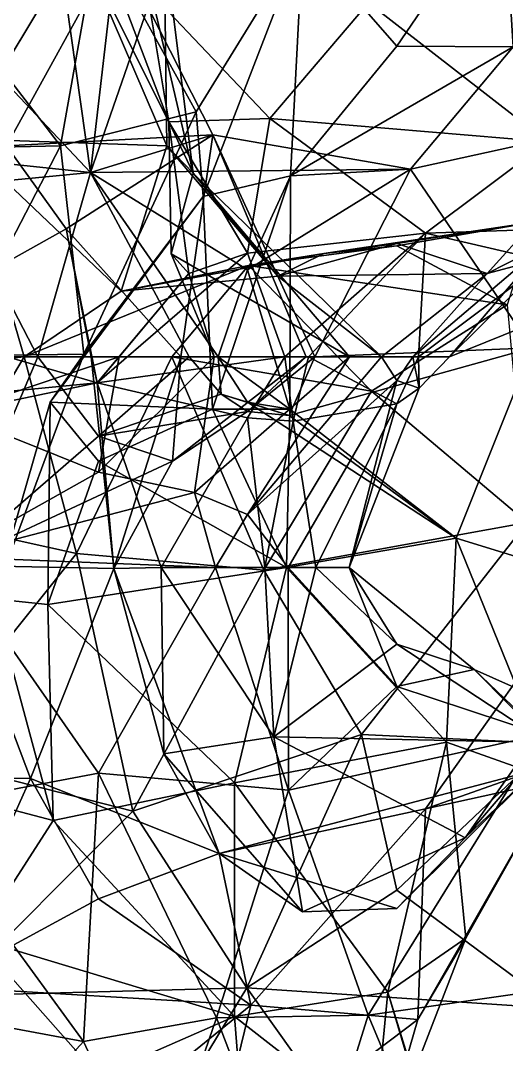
# Model space of a CAD drawing. Extents: x 290083 to 295691, y 4553739 to 4561622.
# Drawn here: x 291803.7 to 291844.8, y 4554162.7 to 4554249.2 of the extents above; entities that cross this region are included whole.
import ezdxf

# ---------------------------------------------------------------- set-up
doc = ezdxf.new("R2010")
doc.units = 0
doc.layers.add('Au_ppm_Pref_-_0_3', color=7, linetype='CONTINUOUS')

msp = doc.modelspace()

# ---------------------------------------------------------------- linework, layer by layer
at = {"layer": 'Au_ppm_Pref_-_0_3'}
for points in [[(291790.646, 4554242.494, 1841.191), (291795.855, 4554260.454, 1837.47), (291806.388, 4554259.466, 1842.173)], [(291813.657, 4554256.388, 1876.444), (291806.499, 4554260.194, 1870.887), (291816.248, 4554240.634, 1871.476)], [(291816.248, 4554240.634, 1871.476), (291806.499, 4554260.194, 1870.887), (291810.411, 4554256.093, 1864.831)], [(291844.524, 4554260.264, 1836.533), (291827.573, 4554256.13, 1834.382), (291835.513, 4554247.023, 1838.055)], [(291844.524, 4554260.264, 1836.533), (291835.513, 4554247.023, 1838.055), (291845.335, 4554246.987, 1842.674)], [(291844.524, 4554260.264, 1836.533), (291845.335, 4554246.987, 1842.674), (291855.739, 4554259.531, 1842.623)], [(291797.715, 4554248.99, 1844.65), (291790.646, 4554242.494, 1841.191), (291806.388, 4554259.466, 1842.173)], [(291797.715, 4554248.99, 1844.65), (291806.388, 4554259.466, 1842.173), (291809.653, 4554236.357, 1848.193)], [(291806.388, 4554259.466, 1842.173), (291817.366, 4554258.632, 1847.13), (291809.653, 4554236.357, 1848.193)], [(291809.653, 4554236.357, 1848.193), (291817.366, 4554258.632, 1847.13), (291811.881, 4554255.525, 1853.151)], [(291784.449, 4554256.578, 1888.477), (291808.698, 4554255.855, 1886.397), (291798.661, 4554239.203, 1889.827)], [(291795.596, 4554253.595, 1825.316), (291807.104, 4554238.611, 1824.886), (291810.284, 4554256.506, 1829.115)], [(291807.104, 4554238.611, 1824.886), (291818.562, 4554241.474, 1831.039), (291810.284, 4554256.506, 1829.115)], [(291827.573, 4554256.13, 1834.382), (291810.284, 4554256.506, 1829.115), (291818.562, 4554241.474, 1831.039)], [(291818.316, 4554236.297, 1878.55), (291815.861, 4554255.841, 1882.766), (291813.657, 4554256.388, 1876.444)], [(291813.657, 4554256.388, 1876.444), (291816.248, 4554240.634, 1871.476), (291818.316, 4554236.297, 1878.55)], [(291797.044, 4554253.104, 1859.681), (291802.548, 4554238.611, 1855.347), (291811.881, 4554255.525, 1853.151)], [(291816.078, 4554238.611, 1883.594), (291798.661, 4554239.203, 1889.827), (291808.698, 4554255.855, 1886.397)], [(291802.548, 4554238.611, 1855.347), (291819.977, 4554239.536, 1852.791), (291811.881, 4554255.525, 1853.151)], [(291816.078, 4554238.611, 1883.594), (291808.698, 4554255.855, 1886.397), (291815.861, 4554255.841, 1882.766)], [(291809.653, 4554236.357, 1848.193), (291811.881, 4554255.525, 1853.151), (291819.977, 4554239.536, 1852.791)], [(291824.798, 4554240.912, 1866.603), (291816.248, 4554240.634, 1871.476), (291810.411, 4554256.093, 1864.831)], [(291824.798, 4554240.912, 1866.603), (291810.411, 4554256.093, 1864.831), (291833.111, 4554250.697, 1864.17)], [(291816.078, 4554238.611, 1883.594), (291815.861, 4554255.841, 1882.766), (291818.316, 4554236.297, 1878.55)], [(291818.562, 4554241.474, 1831.039), (291819.155, 4554234.336, 1835.251), (291827.573, 4554256.13, 1834.382)], [(291819.155, 4554234.336, 1835.251), (291826.52, 4554236.075, 1840.369), (291827.573, 4554256.13, 1834.382)], [(291827.573, 4554256.13, 1834.382), (291826.52, 4554236.075, 1840.369), (291835.513, 4554247.023, 1838.055)], [(291833.111, 4554250.697, 1864.17), (291846.344, 4554255.008, 1857.415), (291848.218, 4554238.938, 1864.908)], [(291795.596, 4554253.595, 1825.316), (291785.433, 4554238.13, 1823.372), (291807.104, 4554238.611, 1824.886)], [(291833.111, 4554250.697, 1864.17), (291848.218, 4554238.938, 1864.908), (291824.798, 4554240.912, 1866.603)], [(291797.715, 4554248.99, 1844.65), (291809.653, 4554236.357, 1848.193), (291785.241, 4554238.92, 1847.246)], [(291845.335, 4554246.987, 1842.674), (291835.513, 4554247.023, 1838.055), (291826.52, 4554236.075, 1840.369)], [(291845.335, 4554246.987, 1842.674), (291826.52, 4554236.075, 1840.369), (291836.677, 4554236.638, 1846.771)], [(291856.159, 4554240.933, 1848.502), (291845.335, 4554246.987, 1842.674), (291836.677, 4554236.638, 1846.771)], [(291809.09, 4554221.02, 1829.599), (291818.562, 4554241.474, 1831.039), (291807.104, 4554238.611, 1824.886)], [(291819.155, 4554234.336, 1835.251), (291818.562, 4554241.474, 1831.039), (291809.09, 4554221.02, 1829.599)], [(291822.914, 4554229.546, 1867.97), (291816.248, 4554240.634, 1871.476), (291824.798, 4554240.912, 1866.603)], [(291822.914, 4554229.546, 1867.97), (291824.798, 4554240.912, 1866.603), (291837.93, 4554231.224, 1869.564)], [(291837.93, 4554231.224, 1869.564), (291824.798, 4554240.912, 1866.603), (291848.218, 4554238.938, 1864.908)], [(291846.937, 4554221.553, 1847.547), (291856.159, 4554240.933, 1848.502), (291836.677, 4554236.638, 1846.771)], [(291816.466, 4554229.493, 1876.827), (291816.248, 4554240.634, 1871.476), (291817.944, 4554227.821, 1870.887)], [(291816.466, 4554229.493, 1876.827), (291818.316, 4554236.297, 1878.55), (291816.248, 4554240.634, 1871.476)], [(291822.914, 4554229.546, 1867.97), (291817.944, 4554227.821, 1870.887), (291816.248, 4554240.634, 1871.476)], [(291785.239, 4554218.83, 1891.212), (291798.661, 4554239.203, 1889.827), (291804.033, 4554220.793, 1893.401)], [(291798.661, 4554239.203, 1889.827), (291816.078, 4554238.611, 1883.594), (291812.224, 4554226.321, 1889.648)], [(291804.033, 4554220.793, 1893.401), (291798.661, 4554239.203, 1889.827), (291812.224, 4554226.321, 1889.648)], [(291802.548, 4554238.611, 1855.347), (291807.6, 4554231.592, 1857.948), (291819.977, 4554239.536, 1852.791)], [(291817.277, 4554220.793, 1856.352), (291819.977, 4554239.536, 1852.791), (291807.6, 4554231.592, 1857.948)], [(291809.653, 4554236.357, 1848.193), (291819.977, 4554239.536, 1852.791), (291836.677, 4554236.638, 1846.771)], [(291817.277, 4554220.793, 1856.352), (291827.846, 4554220.793, 1853.069), (291819.977, 4554239.536, 1852.791)], [(291836.677, 4554236.638, 1846.771), (291819.977, 4554239.536, 1852.791), (291828.577, 4554220.793, 1849.8)], [(291828.577, 4554220.793, 1849.8), (291819.977, 4554239.536, 1852.791), (291827.846, 4554220.793, 1853.069)], [(291785.241, 4554238.92, 1847.246), (291809.653, 4554236.357, 1848.193), (291797.715, 4554235.213, 1851.937)], [(291797.92, 4554220.865, 1823.418), (291807.104, 4554238.611, 1824.886), (291785.433, 4554238.13, 1823.372)], [(291793.152, 4554223.517, 1859.922), (291807.6, 4554231.592, 1857.948), (291802.548, 4554238.611, 1855.347)], [(291809.09, 4554221.02, 1829.599), (291807.104, 4554238.611, 1824.886), (291797.92, 4554220.865, 1823.418)], [(291825.456, 4554227.589, 1883.833), (291812.224, 4554226.321, 1889.648), (291816.078, 4554238.611, 1883.594)], [(291818.316, 4554236.297, 1878.55), (291825.456, 4554227.589, 1883.833), (291816.078, 4554238.611, 1883.594)], [(291858.519, 4554231.904, 1872.09), (291837.93, 4554231.224, 1869.564), (291848.218, 4554238.938, 1864.908)], [(291836.677, 4554236.638, 1846.771), (291822.914, 4554228.138, 1844.682), (291809.653, 4554236.357, 1848.193)], [(291826.52, 4554236.075, 1840.369), (291822.914, 4554228.138, 1844.682), (291836.677, 4554236.638, 1846.771)], [(291836.677, 4554236.638, 1846.771), (291828.577, 4554220.793, 1849.8), (291846.937, 4554221.553, 1847.547)], [(291797.715, 4554235.213, 1851.937), (291809.653, 4554236.357, 1848.193), (291805.206, 4554220.793, 1850.661)], [(291817.979, 4554220.793, 1847.13), (291805.206, 4554220.793, 1850.661), (291809.653, 4554236.357, 1848.193)], [(291820.412, 4554220.793, 1845.951), (291809.653, 4554236.357, 1848.193), (291822.914, 4554228.138, 1844.682)], [(291820.412, 4554220.793, 1845.951), (291817.979, 4554220.793, 1847.13), (291809.653, 4554236.357, 1848.193)], [(291831.506, 4554220.793, 1876.827), (291818.316, 4554236.297, 1878.55), (291816.466, 4554229.493, 1876.827)], [(291834.211, 4554220.793, 1877.44), (291825.456, 4554227.589, 1883.833), (291818.316, 4554236.297, 1878.55)], [(291831.506, 4554220.793, 1876.827), (291834.211, 4554220.793, 1877.44), (291818.316, 4554236.297, 1878.55)], [(291819.155, 4554234.336, 1835.251), (291819.946, 4554216.36, 1838.128), (291826.52, 4554236.075, 1840.369)], [(291819.946, 4554216.36, 1838.128), (291826.475, 4554216.375, 1841.191), (291826.52, 4554236.075, 1840.369)], [(291826.475, 4554216.375, 1841.191), (291822.914, 4554228.138, 1844.682), (291826.52, 4554236.075, 1840.369)], [(291805.206, 4554220.793, 1850.661), (291786.431, 4554220.894, 1853.337), (291797.715, 4554235.213, 1851.937)], [(291806.254, 4554216.967, 1835.251), (291819.946, 4554216.36, 1838.128), (291819.155, 4554234.336, 1835.251)], [(291806.254, 4554216.967, 1835.251), (291819.155, 4554234.336, 1835.251), (291809.09, 4554221.02, 1829.599)], [(291847.061, 4554232.151, 1888.889), (291835.513, 4554230.152, 1891.825), (291829.351, 4554229.508, 1888.705)], [(291847.061, 4554232.151, 1888.889), (291829.351, 4554229.508, 1888.705), (291835.513, 4554230.347, 1885.521)], [(291847.061, 4554232.151, 1888.889), (291844.835, 4554225.179, 1896.471), (291835.513, 4554230.152, 1891.825)], [(291835.513, 4554230.347, 1885.521), (291843.144, 4554227.82, 1882.766), (291847.061, 4554232.151, 1888.889)], [(291843.144, 4554227.82, 1882.766), (291855.396, 4554231.095, 1882.766), (291847.061, 4554232.151, 1888.889)], [(291807.6, 4554231.592, 1857.948), (291793.152, 4554223.517, 1859.922), (291810.214, 4554218.596, 1864.449)], [(291807.6, 4554231.592, 1857.948), (291810.214, 4554218.596, 1864.449), (291809.695, 4554220.793, 1859.009)], [(291809.695, 4554220.793, 1859.009), (291817.277, 4554220.793, 1856.352), (291807.6, 4554231.592, 1857.948)], [(291822.914, 4554229.546, 1867.97), (291837.93, 4554231.224, 1869.564), (291826.048, 4554220.793, 1869.41)], [(291828.06, 4554220.793, 1870.887), (291826.048, 4554220.793, 1869.41), (291837.93, 4554231.224, 1869.564)], [(291837.326, 4554220.793, 1875.972), (291828.06, 4554220.793, 1870.887), (291837.93, 4554231.224, 1869.564)], [(291837.326, 4554220.793, 1875.972), (291837.93, 4554231.224, 1869.564), (291848.112, 4554228.856, 1873.575)], [(291837.93, 4554231.224, 1869.564), (291858.519, 4554231.904, 1872.09), (291848.112, 4554228.856, 1873.575)], [(291825.456, 4554227.589, 1883.833), (291843.144, 4554227.82, 1882.766), (291835.513, 4554230.347, 1885.521)], [(291829.351, 4554229.508, 1888.705), (291825.456, 4554227.589, 1883.833), (291835.513, 4554230.347, 1885.521)], [(291839.961, 4554220.793, 1876.827), (291848.112, 4554230.362, 1879.576), (291836.86, 4554220.793, 1877.462)], [(291836.86, 4554220.793, 1877.462), (291848.112, 4554230.362, 1879.576), (291843.144, 4554227.82, 1882.766)], [(291839.961, 4554220.793, 1876.827), (291858.234, 4554228.159, 1878.114), (291848.112, 4554230.362, 1879.576)], [(291855.396, 4554231.095, 1882.766), (291843.144, 4554227.82, 1882.766), (291848.112, 4554230.362, 1879.576)], [(291817.944, 4554227.821, 1870.887), (291822.914, 4554229.546, 1867.97), (291810.214, 4554218.596, 1864.449)], [(291822.914, 4554229.546, 1867.97), (291826.048, 4554220.793, 1869.41), (291810.214, 4554218.596, 1864.449)], [(291822.975, 4554228.491, 1894.569), (291812.224, 4554226.321, 1889.648), (291829.351, 4554229.508, 1888.705)], [(291825.456, 4554227.589, 1883.833), (291829.351, 4554229.508, 1888.705), (291812.224, 4554226.321, 1889.648)], [(291831.506, 4554220.793, 1876.827), (291816.466, 4554229.493, 1876.827), (291820.091, 4554220.793, 1872.218)], [(291816.466, 4554229.493, 1876.827), (291817.944, 4554227.821, 1870.887), (291820.091, 4554220.793, 1872.218)], [(291844.835, 4554225.179, 1896.471), (291822.975, 4554228.491, 1894.569), (291835.513, 4554230.152, 1891.825)], [(291835.513, 4554230.152, 1891.825), (291822.975, 4554228.491, 1894.569), (291829.351, 4554229.508, 1888.705)], [(291839.961, 4554220.793, 1876.827), (291837.326, 4554220.793, 1875.972), (291848.112, 4554228.856, 1873.575)], [(291839.961, 4554220.793, 1876.827), (291848.112, 4554228.856, 1873.575), (291858.234, 4554228.159, 1878.114)], [(291816.521, 4554220.793, 1897.658), (291804.033, 4554220.793, 1893.401), (291822.975, 4554228.491, 1894.569)], [(291812.224, 4554226.321, 1889.648), (291822.975, 4554228.491, 1894.569), (291804.033, 4554220.793, 1893.401)], [(291817.944, 4554227.821, 1870.887), (291810.214, 4554218.596, 1864.449), (291812.074, 4554220.793, 1870.887)], [(291820.091, 4554220.793, 1872.218), (291817.944, 4554227.821, 1870.887), (291812.074, 4554220.793, 1870.887)], [(291816.521, 4554220.793, 1897.658), (291822.975, 4554228.491, 1894.569), (291833.359, 4554217.897, 1898.603)], [(291826.475, 4554216.375, 1841.191), (291820.412, 4554220.793, 1845.951), (291822.914, 4554228.138, 1844.682)], [(291822.975, 4554228.491, 1894.569), (291844.835, 4554225.179, 1896.471), (291833.359, 4554217.897, 1898.603)], [(291834.211, 4554220.793, 1877.44), (291843.144, 4554227.82, 1882.766), (291825.456, 4554227.589, 1883.833)], [(291834.211, 4554220.793, 1877.44), (291836.86, 4554220.793, 1877.462), (291843.144, 4554227.82, 1882.766)], [(291833.359, 4554217.897, 1898.603), (291844.835, 4554225.179, 1896.471), (291846.528, 4554206.789, 1898.566)], [(291793.152, 4554223.517, 1859.922), (291785.067, 4554216.162, 1864.968), (291810.214, 4554218.596, 1864.449)], [(291786.431, 4554220.894, 1853.337), (291805.206, 4554220.793, 1850.661), (291797.744, 4554203.194, 1853.63)], [(291801.43, 4554200.333, 1829.149), (291809.09, 4554221.02, 1829.599), (291797.92, 4554220.865, 1823.418)], [(291809.09, 4554221.02, 1829.599), (291801.43, 4554200.333, 1829.149), (291806.254, 4554216.967, 1835.251)], [(291840.514, 4554205.476, 1845.545), (291846.937, 4554221.553, 1847.547), (291826.416, 4554215.839, 1847.13)], [(291828.577, 4554220.793, 1849.8), (291826.416, 4554215.839, 1847.13), (291846.937, 4554221.553, 1847.547)], [(291840.514, 4554205.476, 1845.545), (291851.689, 4554202.029, 1853.146), (291846.937, 4554221.553, 1847.547)], [(291795.831, 4554206.949, 1890.918), (291785.239, 4554218.83, 1891.212), (291804.033, 4554220.793, 1893.401)], [(291795.831, 4554206.949, 1890.918), (291804.033, 4554220.793, 1893.401), (291808.464, 4554204.158, 1895.816)], [(291810.314, 4554214.073, 1850.829), (291797.744, 4554203.194, 1853.63), (291805.206, 4554220.793, 1850.661)], [(291810.314, 4554211.045, 1873.577), (291812.074, 4554220.793, 1870.887), (291797.949, 4554216.04, 1870.444)], [(291812.074, 4554220.793, 1870.887), (291810.214, 4554218.596, 1864.449), (291797.949, 4554216.04, 1870.444)], [(291816.521, 4554220.793, 1897.658), (291808.464, 4554204.158, 1895.816), (291804.033, 4554220.793, 1893.401)], [(291817.979, 4554220.793, 1847.13), (291810.314, 4554214.073, 1850.829), (291805.206, 4554220.793, 1850.661)], [(291824.289, 4554202.772, 1898.505), (291808.464, 4554204.158, 1895.816), (291816.521, 4554220.793, 1897.658)], [(291809.695, 4554220.793, 1859.009), (291810.214, 4554218.596, 1864.449), (291811.603, 4554202.907, 1858.882)], [(291809.695, 4554220.793, 1859.009), (291811.603, 4554202.907, 1858.882), (291817.277, 4554220.793, 1856.352)], [(291826.048, 4554220.793, 1869.41), (291822.914, 4554215.627, 1869.165), (291810.214, 4554218.596, 1864.449)], [(291818.428, 4554209.319, 1876.827), (291820.091, 4554220.793, 1872.218), (291810.314, 4554211.045, 1873.577)], [(291810.314, 4554211.045, 1873.577), (291820.091, 4554220.793, 1872.218), (291812.074, 4554220.793, 1870.887)], [(291817.979, 4554220.793, 1847.13), (291820.674, 4554217.626, 1847.13), (291810.314, 4554214.073, 1850.829)], [(291811.603, 4554202.907, 1858.882), (291816.561, 4554211.96, 1853.069), (291817.277, 4554220.793, 1856.352)], [(291824.289, 4554202.772, 1898.505), (291816.521, 4554220.793, 1897.658), (291833.359, 4554217.897, 1898.603)], [(291817.277, 4554220.793, 1856.352), (291816.561, 4554211.96, 1853.069), (291827.846, 4554220.793, 1853.069)], [(291822.914, 4554216.164, 1848.673), (291827.846, 4554220.793, 1853.069), (291816.561, 4554211.96, 1853.069)], [(291820.412, 4554220.793, 1845.951), (291820.674, 4554217.626, 1847.13), (291817.979, 4554220.793, 1847.13)], [(291831.506, 4554220.793, 1876.827), (291818.428, 4554209.319, 1876.827), (291822.914, 4554207.464, 1878.323)], [(291831.506, 4554220.793, 1876.827), (291820.091, 4554220.793, 1872.218), (291818.428, 4554209.319, 1876.827)], [(291822.914, 4554216.944, 1845.847), (291820.674, 4554217.626, 1847.13), (291820.412, 4554220.793, 1845.951)], [(291826.475, 4554216.375, 1841.191), (291822.914, 4554216.944, 1845.847), (291820.412, 4554220.793, 1845.951)], [(291831.506, 4554220.793, 1876.827), (291822.914, 4554207.464, 1878.323), (291834.211, 4554220.793, 1877.44)], [(291835.513, 4554218.782, 1877.497), (291834.211, 4554220.793, 1877.44), (291822.914, 4554207.464, 1878.323)], [(291826.762, 4554215.351, 1870.887), (291822.914, 4554215.627, 1869.165), (291826.048, 4554220.793, 1869.41)], [(291822.914, 4554216.164, 1848.673), (291826.416, 4554215.839, 1847.13), (291828.577, 4554220.793, 1849.8)], [(291822.914, 4554216.164, 1848.673), (291828.577, 4554220.793, 1849.8), (291827.846, 4554220.793, 1853.069)], [(291826.762, 4554215.351, 1870.887), (291826.048, 4554220.793, 1869.41), (291828.06, 4554220.793, 1870.887)], [(291835.513, 4554216.809, 1875.499), (291826.762, 4554215.351, 1870.887), (291828.06, 4554220.793, 1870.887)], [(291835.513, 4554216.809, 1875.499), (291828.06, 4554220.793, 1870.887), (291837.326, 4554220.793, 1875.972)], [(291835.513, 4554218.782, 1877.497), (291836.86, 4554220.793, 1877.462), (291834.211, 4554220.793, 1877.44)], [(291837.398, 4554218.126, 1876.827), (291836.86, 4554220.793, 1877.462), (291835.513, 4554218.782, 1877.497)], [(291837.398, 4554218.126, 1876.827), (291835.513, 4554216.809, 1875.499), (291837.326, 4554220.793, 1875.972)], [(291839.961, 4554220.793, 1876.827), (291836.86, 4554220.793, 1877.462), (291837.398, 4554218.126, 1876.827)], [(291837.398, 4554218.126, 1876.827), (291837.326, 4554220.793, 1875.972), (291839.961, 4554220.793, 1876.827)], [(291810.214, 4554218.596, 1864.449), (291785.067, 4554216.162, 1864.968), (291797.949, 4554216.04, 1870.444)], [(291822.914, 4554215.627, 1869.165), (291815.627, 4554202.975, 1866.316), (291810.214, 4554218.596, 1864.449)], [(291815.627, 4554202.975, 1866.316), (291811.603, 4554202.907, 1858.882), (291810.214, 4554218.596, 1864.449)], [(291835.513, 4554218.782, 1877.497), (291822.914, 4554207.464, 1878.323), (291826.33, 4554202.975, 1878.437)], [(291835.513, 4554218.782, 1877.497), (291826.33, 4554202.975, 1878.437), (291831.475, 4554202.975, 1876.827)], [(291835.513, 4554218.782, 1877.497), (291831.475, 4554202.975, 1876.827), (291837.398, 4554218.126, 1876.827)], [(291822.914, 4554216.164, 1848.673), (291810.314, 4554214.073, 1850.829), (291820.674, 4554217.626, 1847.13)], [(291822.914, 4554216.164, 1848.673), (291820.674, 4554217.626, 1847.13), (291826.416, 4554215.839, 1847.13)], [(291822.914, 4554216.944, 1845.847), (291826.416, 4554215.839, 1847.13), (291820.674, 4554217.626, 1847.13)], [(291824.289, 4554202.772, 1898.505), (291833.359, 4554217.897, 1898.603), (291846.528, 4554206.789, 1898.566)], [(291835.513, 4554216.809, 1875.499), (291837.398, 4554218.126, 1876.827), (291831.475, 4554202.975, 1876.827)], [(291801.43, 4554200.333, 1829.149), (291806.032, 4554199.859, 1835.875), (291806.254, 4554216.967, 1835.251)], [(291806.254, 4554216.967, 1835.251), (291806.032, 4554199.859, 1835.875), (291810.314, 4554211.973, 1838.25)], [(291810.314, 4554211.973, 1838.25), (291819.946, 4554216.36, 1838.128), (291806.254, 4554216.967, 1835.251)], [(291822.914, 4554216.944, 1845.847), (291826.475, 4554216.375, 1841.191), (291840.514, 4554205.476, 1845.545)], [(291822.914, 4554216.944, 1845.847), (291840.514, 4554205.476, 1845.545), (291826.416, 4554215.839, 1847.13)], [(291835.513, 4554216.809, 1875.499), (291828.673, 4554202.975, 1874.112), (291826.762, 4554215.351, 1870.887)], [(291835.513, 4554216.809, 1875.499), (291831.475, 4554202.975, 1876.827), (291828.673, 4554202.975, 1874.112)], [(291797.571, 4554203.886, 1876.743), (291810.314, 4554211.045, 1873.577), (291797.949, 4554216.04, 1870.444)], [(291810.314, 4554211.973, 1838.25), (291826.183, 4554202.975, 1839.62), (291819.946, 4554216.36, 1838.128)], [(291822.914, 4554216.164, 1848.673), (291816.561, 4554211.96, 1853.069), (291810.314, 4554214.073, 1850.829)], [(291826.475, 4554216.375, 1841.191), (291819.946, 4554216.36, 1838.128), (291826.183, 4554202.975, 1839.62)], [(291826.475, 4554216.375, 1841.191), (291826.183, 4554202.975, 1839.62), (291840.514, 4554205.476, 1845.545)], [(291824.367, 4554202.975, 1870.887), (291815.627, 4554202.975, 1866.316), (291822.914, 4554215.627, 1869.165)], [(291824.367, 4554202.975, 1870.887), (291822.914, 4554215.627, 1869.165), (291826.762, 4554215.351, 1870.887)], [(291828.673, 4554202.975, 1874.112), (291824.367, 4554202.975, 1870.887), (291826.762, 4554215.351, 1870.887)], [(291816.561, 4554211.96, 1853.069), (291797.744, 4554203.194, 1853.63), (291810.314, 4554214.073, 1850.829)], [(291811.603, 4554202.907, 1858.882), (291797.744, 4554203.194, 1853.63), (291816.561, 4554211.96, 1853.069)], [(291826.183, 4554202.975, 1839.62), (291810.314, 4554211.973, 1838.25), (291806.032, 4554199.859, 1835.875)], [(291818.428, 4554209.319, 1876.827), (291810.314, 4554211.045, 1873.577), (291797.571, 4554203.886, 1876.743)], [(291797.571, 4554203.886, 1876.743), (291820.209, 4554202.975, 1878.102), (291818.428, 4554209.319, 1876.827)], [(291820.209, 4554202.975, 1878.102), (291822.914, 4554207.464, 1878.323), (291818.428, 4554209.319, 1876.827)], [(291820.209, 4554202.975, 1878.102), (291826.33, 4554202.975, 1878.437), (291822.914, 4554207.464, 1878.323)], [(291794.811, 4554187.096, 1895.624), (291795.831, 4554206.949, 1890.918), (291808.464, 4554204.158, 1895.816)], [(291832.524, 4554188.892, 1897.93), (291824.289, 4554202.772, 1898.505), (291846.528, 4554206.789, 1898.566)], [(291832.524, 4554188.892, 1897.93), (291846.528, 4554206.789, 1898.566), (291848.572, 4554188.106, 1897.09)], [(291839.697, 4554188.224, 1840.335), (291840.514, 4554205.476, 1845.545), (291826.183, 4554202.975, 1839.62)], [(291839.697, 4554188.224, 1840.335), (291848.815, 4554184.986, 1847.007), (291840.514, 4554205.476, 1845.545)], [(291851.689, 4554202.029, 1853.146), (291840.514, 4554205.476, 1845.545), (291848.815, 4554184.986, 1847.007)], [(291797.571, 4554203.886, 1876.743), (291794.675, 4554182.659, 1873.153), (291810.329, 4554185.624, 1876.646)], [(291794.811, 4554187.096, 1895.624), (291808.464, 4554204.158, 1895.816), (291813.227, 4554182.415, 1898.297)], [(291820.209, 4554202.975, 1878.102), (291797.571, 4554203.886, 1876.743), (291810.329, 4554185.624, 1876.646)], [(291813.227, 4554182.415, 1898.297), (291808.464, 4554204.158, 1895.816), (291824.289, 4554202.772, 1898.505)], [(291786.499, 4554185.194, 1851.94), (291797.744, 4554203.194, 1853.63), (291804.576, 4554185.157, 1855.775)], [(291804.576, 4554185.157, 1855.775), (291797.744, 4554203.194, 1853.63), (291811.603, 4554202.907, 1858.882)], [(291820.522, 4554178.812, 1859.722), (291804.576, 4554185.157, 1855.775), (291811.603, 4554202.907, 1858.882)], [(291821.803, 4554184.801, 1836.231), (291826.183, 4554202.975, 1839.62), (291806.032, 4554199.859, 1835.875)], [(291820.209, 4554202.975, 1878.102), (291810.329, 4554185.624, 1876.646), (291826.368, 4554184.163, 1881.634)], [(291815.627, 4554202.975, 1866.316), (291815.839, 4554187.232, 1864.127), (291811.603, 4554202.907, 1858.882)], [(291815.839, 4554187.232, 1864.127), (291820.522, 4554178.812, 1859.722), (291811.603, 4554202.907, 1858.882)], [(291832.524, 4554188.892, 1897.93), (291813.227, 4554182.415, 1898.297), (291824.289, 4554202.772, 1898.505)], [(291815.627, 4554202.975, 1866.316), (291824.367, 4554202.975, 1870.887), (291825.125, 4554188.672, 1869.875)], [(291825.125, 4554188.672, 1869.875), (291815.839, 4554187.232, 1864.127), (291815.627, 4554202.975, 1866.316)], [(291820.209, 4554202.975, 1878.102), (291826.368, 4554184.163, 1881.634), (291826.33, 4554202.975, 1878.437)], [(291821.803, 4554184.801, 1836.231), (291839.697, 4554188.224, 1840.335), (291826.183, 4554202.975, 1839.62)], [(291828.673, 4554202.975, 1874.112), (291825.125, 4554188.672, 1869.875), (291824.367, 4554202.975, 1870.887)], [(291835.513, 4554196.51, 1873.042), (291825.125, 4554188.672, 1869.875), (291828.673, 4554202.975, 1874.112)], [(291835.513, 4554192.941, 1879.421), (291826.33, 4554202.975, 1878.437), (291826.368, 4554184.163, 1881.634)], [(291835.513, 4554192.941, 1879.421), (291831.475, 4554202.975, 1876.827), (291826.33, 4554202.975, 1878.437)], [(291835.513, 4554196.51, 1873.042), (291828.673, 4554202.975, 1874.112), (291831.475, 4554202.975, 1876.827)], [(291835.513, 4554192.941, 1879.421), (291842.035, 4554194.381, 1876.827), (291831.475, 4554202.975, 1876.827)], [(291835.513, 4554196.51, 1873.042), (291831.475, 4554202.975, 1876.827), (291842.035, 4554194.381, 1876.827)], [(291847.285, 4554185.884, 1858.766), (291851.689, 4554202.029, 1853.146), (291837.942, 4554182.612, 1853.536)], [(291837.942, 4554182.612, 1853.536), (291851.689, 4554202.029, 1853.146), (291848.815, 4554184.986, 1847.007)], [(291792.982, 4554185.174, 1823.768), (291806.491, 4554181.62, 1830.555), (291801.43, 4554200.333, 1829.149)], [(291806.491, 4554181.62, 1830.555), (291806.032, 4554199.859, 1835.875), (291801.43, 4554200.333, 1829.149)], [(291821.803, 4554184.801, 1836.231), (291806.032, 4554199.859, 1835.875), (291806.491, 4554181.62, 1830.555)], [(291854.657, 4554199.201, 1864.948), (291841.287, 4554180.144, 1865.768), (291848.135, 4554188.205, 1870.677)], [(291847.285, 4554185.884, 1858.766), (291841.287, 4554180.144, 1865.768), (291854.657, 4554199.201, 1864.948)], [(291835.513, 4554196.51, 1873.042), (291848.135, 4554188.205, 1870.677), (291825.125, 4554188.672, 1869.875)], [(291835.513, 4554196.51, 1873.042), (291842.035, 4554194.381, 1876.827), (291848.135, 4554188.205, 1870.677)], [(291842.035, 4554194.381, 1876.827), (291835.513, 4554192.941, 1879.421), (291847.775, 4554188.888, 1882.832)], [(291842.035, 4554194.381, 1876.827), (291847.775, 4554188.888, 1882.832), (291860.654, 4554186.054, 1876.71)], [(291842.035, 4554194.381, 1876.827), (291860.654, 4554186.054, 1876.71), (291848.135, 4554188.205, 1870.677)], [(291835.513, 4554192.941, 1879.421), (291826.368, 4554184.163, 1881.634), (291847.775, 4554188.888, 1882.832)], [(291832.524, 4554188.892, 1897.93), (291822.854, 4554167.483, 1900.666), (291813.227, 4554182.415, 1898.297)], [(291822.854, 4554167.483, 1900.666), (291832.524, 4554188.892, 1897.93), (291835.513, 4554175.741, 1897.445)], [(291833.097, 4554165.168, 1883.86), (291847.775, 4554188.888, 1882.832), (291826.368, 4554184.163, 1881.634)], [(291848.572, 4554188.106, 1897.09), (291835.513, 4554175.741, 1897.445), (291832.524, 4554188.892, 1897.93)], [(291848.045, 4554167.307, 1888.896), (291847.775, 4554188.888, 1882.832), (291833.097, 4554165.168, 1883.86)], [(291827.541, 4554173.884, 1864.948), (291815.839, 4554187.232, 1864.127), (291825.125, 4554188.672, 1869.875)], [(291821.803, 4554184.801, 1836.231), (291834.747, 4554167.102, 1835.328), (291839.697, 4554188.224, 1840.335)], [(291827.541, 4554173.884, 1864.948), (291825.125, 4554188.672, 1869.875), (291841.287, 4554180.144, 1865.768)], [(291841.287, 4554180.144, 1865.768), (291825.125, 4554188.672, 1869.875), (291848.135, 4554188.205, 1870.677)], [(291834.747, 4554167.102, 1835.328), (291841.336, 4554171.686, 1841.191), (291839.697, 4554188.224, 1840.335)], [(291835.513, 4554175.741, 1897.445), (291848.572, 4554188.106, 1897.09), (291849.014, 4554165.741, 1899.459)], [(291839.697, 4554188.224, 1840.335), (291841.336, 4554171.686, 1841.191), (291848.815, 4554184.986, 1847.007)], [(291797.616, 4554166.808, 1900.115), (291794.811, 4554187.096, 1895.624), (291813.227, 4554182.415, 1898.297)], [(291815.839, 4554187.232, 1864.127), (291827.541, 4554173.884, 1864.948), (291820.522, 4554178.812, 1859.722)], [(291809.048, 4554162.956, 1872.945), (291810.329, 4554185.624, 1876.646), (291794.675, 4554182.659, 1873.153)], [(291820.278, 4554164.93, 1877.933), (291810.329, 4554185.624, 1876.646), (291809.048, 4554162.956, 1872.945)], [(291826.368, 4554184.163, 1881.634), (291810.329, 4554185.624, 1876.646), (291820.278, 4554164.93, 1877.933)], [(291820.522, 4554178.812, 1859.722), (291835.513, 4554174.187, 1861.291), (291847.285, 4554185.884, 1858.766)], [(291837.942, 4554182.612, 1853.536), (291820.522, 4554178.812, 1859.722), (291847.285, 4554185.884, 1858.766)], [(291841.287, 4554180.144, 1865.768), (291847.285, 4554185.884, 1858.766), (291835.513, 4554174.187, 1861.291)], [(291804.576, 4554185.157, 1855.775), (291796.659, 4554167.591, 1853.653), (291786.499, 4554185.194, 1851.94)], [(291792.982, 4554185.174, 1823.768), (291800.039, 4554171.612, 1826.792), (291806.491, 4554181.62, 1830.555)], [(291810.314, 4554175.008, 1856.452), (291796.659, 4554167.591, 1853.653), (291804.576, 4554185.157, 1855.775)], [(291810.314, 4554175.008, 1856.452), (291804.576, 4554185.157, 1855.775), (291820.522, 4554178.812, 1859.722)], [(291821.803, 4554184.801, 1836.231), (291806.491, 4554181.62, 1830.555), (291821.811, 4554165.06, 1829.775)], [(291821.803, 4554184.801, 1836.231), (291821.811, 4554165.06, 1829.775), (291834.747, 4554167.102, 1835.328)], [(291837.942, 4554182.612, 1853.536), (291848.815, 4554184.986, 1847.007), (291837.28, 4554164.794, 1847.153)], [(291841.336, 4554171.686, 1841.191), (291837.28, 4554164.794, 1847.153), (291848.815, 4554184.986, 1847.007)], [(291833.097, 4554165.168, 1883.86), (291826.368, 4554184.163, 1881.634), (291820.278, 4554164.93, 1877.933)], [(291794.675, 4554182.659, 1873.153), (291783.64, 4554167.685, 1872.343), (291809.048, 4554162.956, 1872.945)], [(291797.616, 4554166.808, 1900.115), (291813.227, 4554182.415, 1898.297), (291822.854, 4554167.483, 1900.666)], [(291823.197, 4554166.009, 1853.169), (291820.522, 4554178.812, 1859.722), (291837.942, 4554182.612, 1853.536)], [(291823.197, 4554166.009, 1853.169), (291837.942, 4554182.612, 1853.536), (291837.28, 4554164.794, 1847.153)], [(291806.491, 4554181.62, 1830.555), (291800.039, 4554171.612, 1826.792), (291821.811, 4554165.06, 1829.775)], [(291827.541, 4554173.884, 1864.948), (291841.287, 4554180.144, 1865.768), (291835.513, 4554174.187, 1861.291)], [(291823.197, 4554166.009, 1853.169), (291810.314, 4554175.008, 1856.452), (291820.522, 4554178.812, 1859.722)], [(291827.541, 4554173.884, 1864.948), (291835.513, 4554174.187, 1861.291), (291820.522, 4554178.812, 1859.722)], [(291796.659, 4554167.591, 1853.653), (291810.314, 4554175.008, 1856.452), (291823.197, 4554166.009, 1853.169)], [(291835.513, 4554175.741, 1897.445), (291849.014, 4554165.741, 1899.459), (291822.854, 4554167.483, 1900.666)], [(291810.314, 4554160.011, 1825.815), (291800.039, 4554171.612, 1826.792), (291796.779, 4554150.187, 1824.104)], [(291821.811, 4554165.06, 1829.775), (291800.039, 4554171.612, 1826.792), (291810.314, 4554160.011, 1825.815)], [(291834.747, 4554167.102, 1835.328), (291833.145, 4554150.495, 1841.124), (291841.336, 4554171.686, 1841.191)], [(291837.28, 4554164.794, 1847.153), (291841.336, 4554171.686, 1841.191), (291833.145, 4554150.495, 1841.124)], [(291809.048, 4554162.956, 1872.945), (291783.64, 4554167.685, 1872.343), (291799.216, 4554152.197, 1870.292)], [(291805.253, 4554151.427, 1851.692), (291791.468, 4554149.521, 1856.064), (291796.659, 4554167.591, 1853.653)], [(291823.197, 4554166.009, 1853.169), (291805.253, 4554151.427, 1851.692), (291796.659, 4554167.591, 1853.653)], [(291812.046, 4554149.64, 1902.862), (291797.616, 4554166.808, 1900.115), (291822.854, 4554167.483, 1900.666)], [(291835.554, 4554149.615, 1902.756), (291812.046, 4554149.64, 1902.862), (291822.854, 4554167.483, 1900.666)], [(291849.014, 4554165.741, 1899.459), (291835.554, 4554149.615, 1902.756), (291822.854, 4554167.483, 1900.666)], [(291839.66, 4554149.521, 1886.75), (291848.045, 4554167.307, 1888.896), (291833.097, 4554165.168, 1883.86)], [(291839.66, 4554149.521, 1886.75), (291857.435, 4554147.74, 1890.454), (291848.045, 4554167.307, 1888.896)], [(291797.616, 4554166.808, 1900.115), (291812.046, 4554149.64, 1902.862), (291803.439, 4554149.521, 1903.825)], [(291821.811, 4554165.06, 1829.775), (291839.44, 4554151.278, 1829.271), (291834.747, 4554167.102, 1835.328)], [(291834.747, 4554167.102, 1835.328), (291841.521, 4554145.095, 1835.251), (291833.145, 4554150.495, 1841.124)], [(291834.747, 4554167.102, 1835.328), (291839.44, 4554151.278, 1829.271), (291841.521, 4554145.095, 1835.251)], [(291805.253, 4554151.427, 1851.692), (291823.197, 4554166.009, 1853.169), (291819.64, 4554151.46, 1846.169)], [(291819.64, 4554151.46, 1846.169), (291823.197, 4554166.009, 1853.169), (291837.28, 4554164.794, 1847.153)], [(291849.014, 4554165.741, 1899.459), (291860.744, 4554149.513, 1901.9), (291835.554, 4554149.615, 1902.756)], [(291815.135, 4554149.941, 1876.452), (291820.278, 4554164.93, 1877.933), (291809.048, 4554162.956, 1872.945)], [(291821.811, 4554165.06, 1829.775), (291810.314, 4554160.011, 1825.815), (291823.129, 4554148.28, 1824.219)], [(291827.306, 4554146.566, 1881.096), (291820.278, 4554164.93, 1877.933), (291815.135, 4554149.941, 1876.452)], [(291819.64, 4554151.46, 1846.169), (291837.28, 4554164.794, 1847.153), (291833.145, 4554150.495, 1841.124)], [(291833.097, 4554165.168, 1883.86), (291820.278, 4554164.93, 1877.933), (291827.306, 4554146.566, 1881.096)], [(291821.811, 4554165.06, 1829.775), (291823.129, 4554148.28, 1824.219), (291839.44, 4554151.278, 1829.271)], [(291827.306, 4554146.566, 1881.096), (291839.66, 4554149.521, 1886.75), (291833.097, 4554165.168, 1883.86)], [(291815.135, 4554149.941, 1876.452), (291809.048, 4554162.956, 1872.945), (291799.216, 4554152.197, 1870.292)]]:
    msp.add_3dface(points, dxfattribs=at)

doc.saveas('drawing.dxf')
